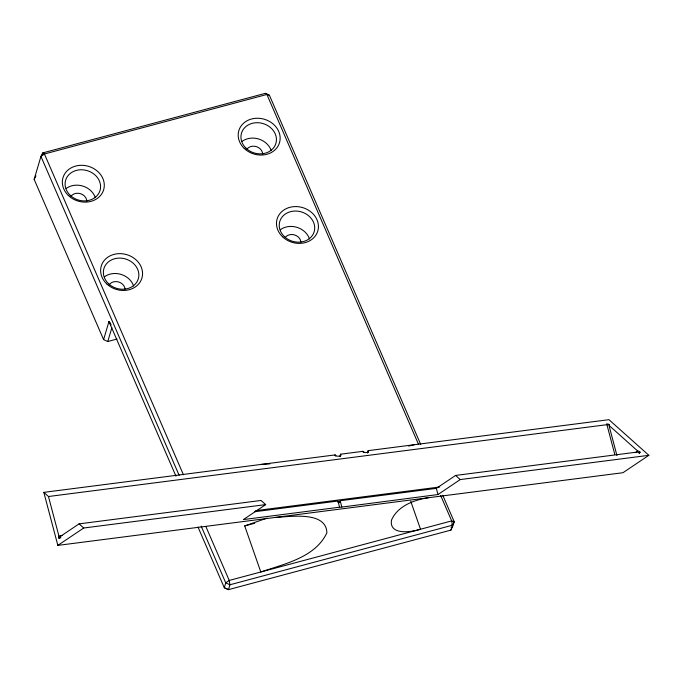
<?xml version="1.0" encoding="UTF-8"?>
<svg xmlns="http://www.w3.org/2000/svg" width="683" height="683" viewBox="0 0 683 683"><rect width="100%" height="100%" fill="white"/><g stroke="black" fill="none" stroke-linecap="round" stroke-linejoin="round"><path stroke-width="1.02" d="M340.245 501.296L339.417 502.389M339.425 507.384L437.974 494.543L460.231 479.577L648.85 455.322L608.954 419.678L368.188 450.652L367.42 453.077M362.895 451.907L363.032 451.318L340.561 454.204L339.852 456.543M334.952 455.51L335.097 454.912L43.823 492.366L57.85 545.393L622.981 472.704L648.85 455.322M117.049 339.041L107.777 341.526L103.594 339.613L34.15 179.356L40.946 156.416L42.773 152.898L265.235 93.366L269.418 95.278L420.728 444.454M42.184 154.896L42.773 152.898L44.429 153.991L183.454 474.805M103.594 339.613L108.947 321.539L110.783 323.879M107.777 341.526L111.875 327.678M198.002 527.054L224.297 587.721L228.481 589.634L450.942 530.102L454.212 521.718L442.763 495.312M340.177 501.732L338.102 501.979L338.324 502.534M34.15 179.356L35.977 175.838M450.942 530.102L454.212 521.718L451.685 520.898L229.223 580.439L225.74 582.864L224.297 587.721L228.481 589.634L229.923 584.776L229.223 580.439L205.916 526.644M606.803 424.775L609.142 424.391L606.735 423.836A1.947 0.854 9.6 0 0 606.743 424.467M451.028 527.797L452.769 526.584L451.924 524.621M254.802 511.721L337.948 501.032L339.579 507.196L243.404 519.567L265.67 504.609L261.034 500.46L79.083 523.87L59.831 536.804A1.306 0.666 82.7 0 1 59.609 538.4A1.306 0.666 82.7 0 1 58.695 537.82A1.306 0.666 82.7 0 1 58.755 536.121M57.85 545.393L83.727 528.01L265.67 504.609M341.799 506.906L340.168 500.741L436.343 488.371L455.595 475.436L637.538 452.035M635.395 452.624L637.726 451.062L608.963 425.364L616.945 455.544M639.655 452.709L639.057 453.111A1.306 1.084 56.1 0 0 639.766 451.745M267.027 518.124L244.71 525.927L260.804 571.987C284.307 563.919 315.418 557.473 326.892 532.774C326.209 510.619 289.421 516.869 275.428 517.407M244.71 525.927L254.699 523.263M408.673 446.067L414.282 444.718M339.084 502.475L338.537 502.543M428.309 497.745C414.06 499.939 397.583 505.975 391.47 520.173C388.994 535.609 411.618 532.125 420.523 529.24L410.722 501.211M43.823 492.366L48.467 496.515L606.922 424.681L614.751 454.272M62.076 535.566L58.9 535.976L48.467 496.515M255.63 510.671L439.664 486.996M58.729 537.914L60.847 537.649M261.401 464.38L269.853 463.885M269.418 95.278L265.235 93.366M455.595 475.436L460.231 479.577M79.083 523.87L83.727 528.01M111.098 324.971L108.947 321.539L175.958 476.162M418.628 444.607L266.891 94.459L44.429 153.991L40.946 156.416L179.117 475.274M440.663 495.474L451.685 520.898L452.377 525.236L229.923 584.776L225.74 582.864L201.161 526.132M436.343 488.371L437.974 494.543M338.051 501.988L338.025 501.493A1.298 0.512 82.2 0 0 337.88 501.083M335.848 456.218A3.475 2.886 56.1 0 1 335.097 454.904C336.164 456.85 342.021 456.816 340.561 454.204A3.056 2.544 56.1 0 1 340.655 455.911M363.791 452.607A3.27 2.723 56.1 0 1 363.032 451.309C364.065 453.205 369.563 453.042 368.214 450.686A2.792 2.322 56.1 0 1 368.188 452.496M340.493 456.355A2.894 2.408 56.1 0 1 340.365 456.585M280.303 229.744A17.954 15.359 16.5 0 1 309.459 238.948M242.03 141.415A17.954 15.359 16.5 0 1 271.185 150.61M104.439 276.811A17.954 15.359 16.5 0 1 133.595 286.006M66.166 188.482A17.954 15.359 16.5 0 1 95.321 197.677M246.691 149.432A8.648 7.402 16.5 0 1 256.33 146.614A8.648 7.402 16.5 0 1 262.69 154.341M285.135 237.522A8.648 7.402 16.5 0 1 294.39 234.884A8.648 7.402 16.5 0 1 300.93 241.987M70.998 196.26A8.648 7.402 16.5 0 1 80.551 193.699A8.648 7.402 16.5 0 1 86.826 201.263M108.973 285.033A8.648 7.402 16.5 0 1 118.227 281.866A8.648 7.402 16.5 0 1 125.074 289.054M639.638 451.787A1.673 0.734 9.6 0 1 639.758 452.752M639.51 452.778A1.579 0.692 9.6 0 1 638.084 452.359M637.922 451.019A1.417 0.615 9.6 0 1 639.442 451.685M606.922 424.681A2.57 1.127 9.6 0 1 606.743 424.493M608.997 424.442A1.682 0.734 9.6 0 1 609.253 425.355M340.1 500.793A1.298 0.657 82.5 0 1 340.168 501.237M339.451 502.526A1.272 0.649 -19.7 0 1 339.024 502.62M284.324 236.557A17.954 15.359 16.5 0 0 314.086 232.015A17.954 15.359 16.5 0 0 292.503 211.252A17.954 15.359 16.5 0 0 284.324 236.557M108.46 283.624A17.954 15.359 16.5 0 0 138.222 279.082A17.954 15.359 16.5 0 0 116.648 258.311A17.954 15.359 16.5 0 0 108.46 283.624M246.042 148.228A17.954 15.359 16.5 0 0 275.812 143.686A17.954 15.359 16.5 0 0 254.23 122.914A17.954 15.359 16.5 0 0 246.042 148.228M70.178 195.287A17.954 15.359 16.5 0 0 99.949 190.753A17.954 15.359 16.5 0 0 78.366 169.982A17.954 15.359 16.5 0 0 70.178 195.287M282.506 236.745A21.216 18.151 16.5 0 0 317.68 231.383A21.216 18.151 16.5 0 0 292.179 206.838A21.216 18.151 16.5 0 0 282.506 236.745M244.224 148.416A21.216 18.151 16.5 0 0 279.407 143.046A21.216 18.151 16.5 0 0 253.897 118.501A21.216 18.151 16.5 0 0 244.224 148.416M106.642 283.812A21.216 18.151 16.5 0 0 141.816 278.442A21.216 18.151 16.5 0 0 116.315 253.897A21.216 18.151 16.5 0 0 106.642 283.812M68.36 195.475A21.216 18.151 16.5 0 0 103.543 190.113A21.216 18.151 16.5 0 0 78.033 165.568A21.216 18.151 16.5 0 0 68.36 195.475"/></g></svg>
